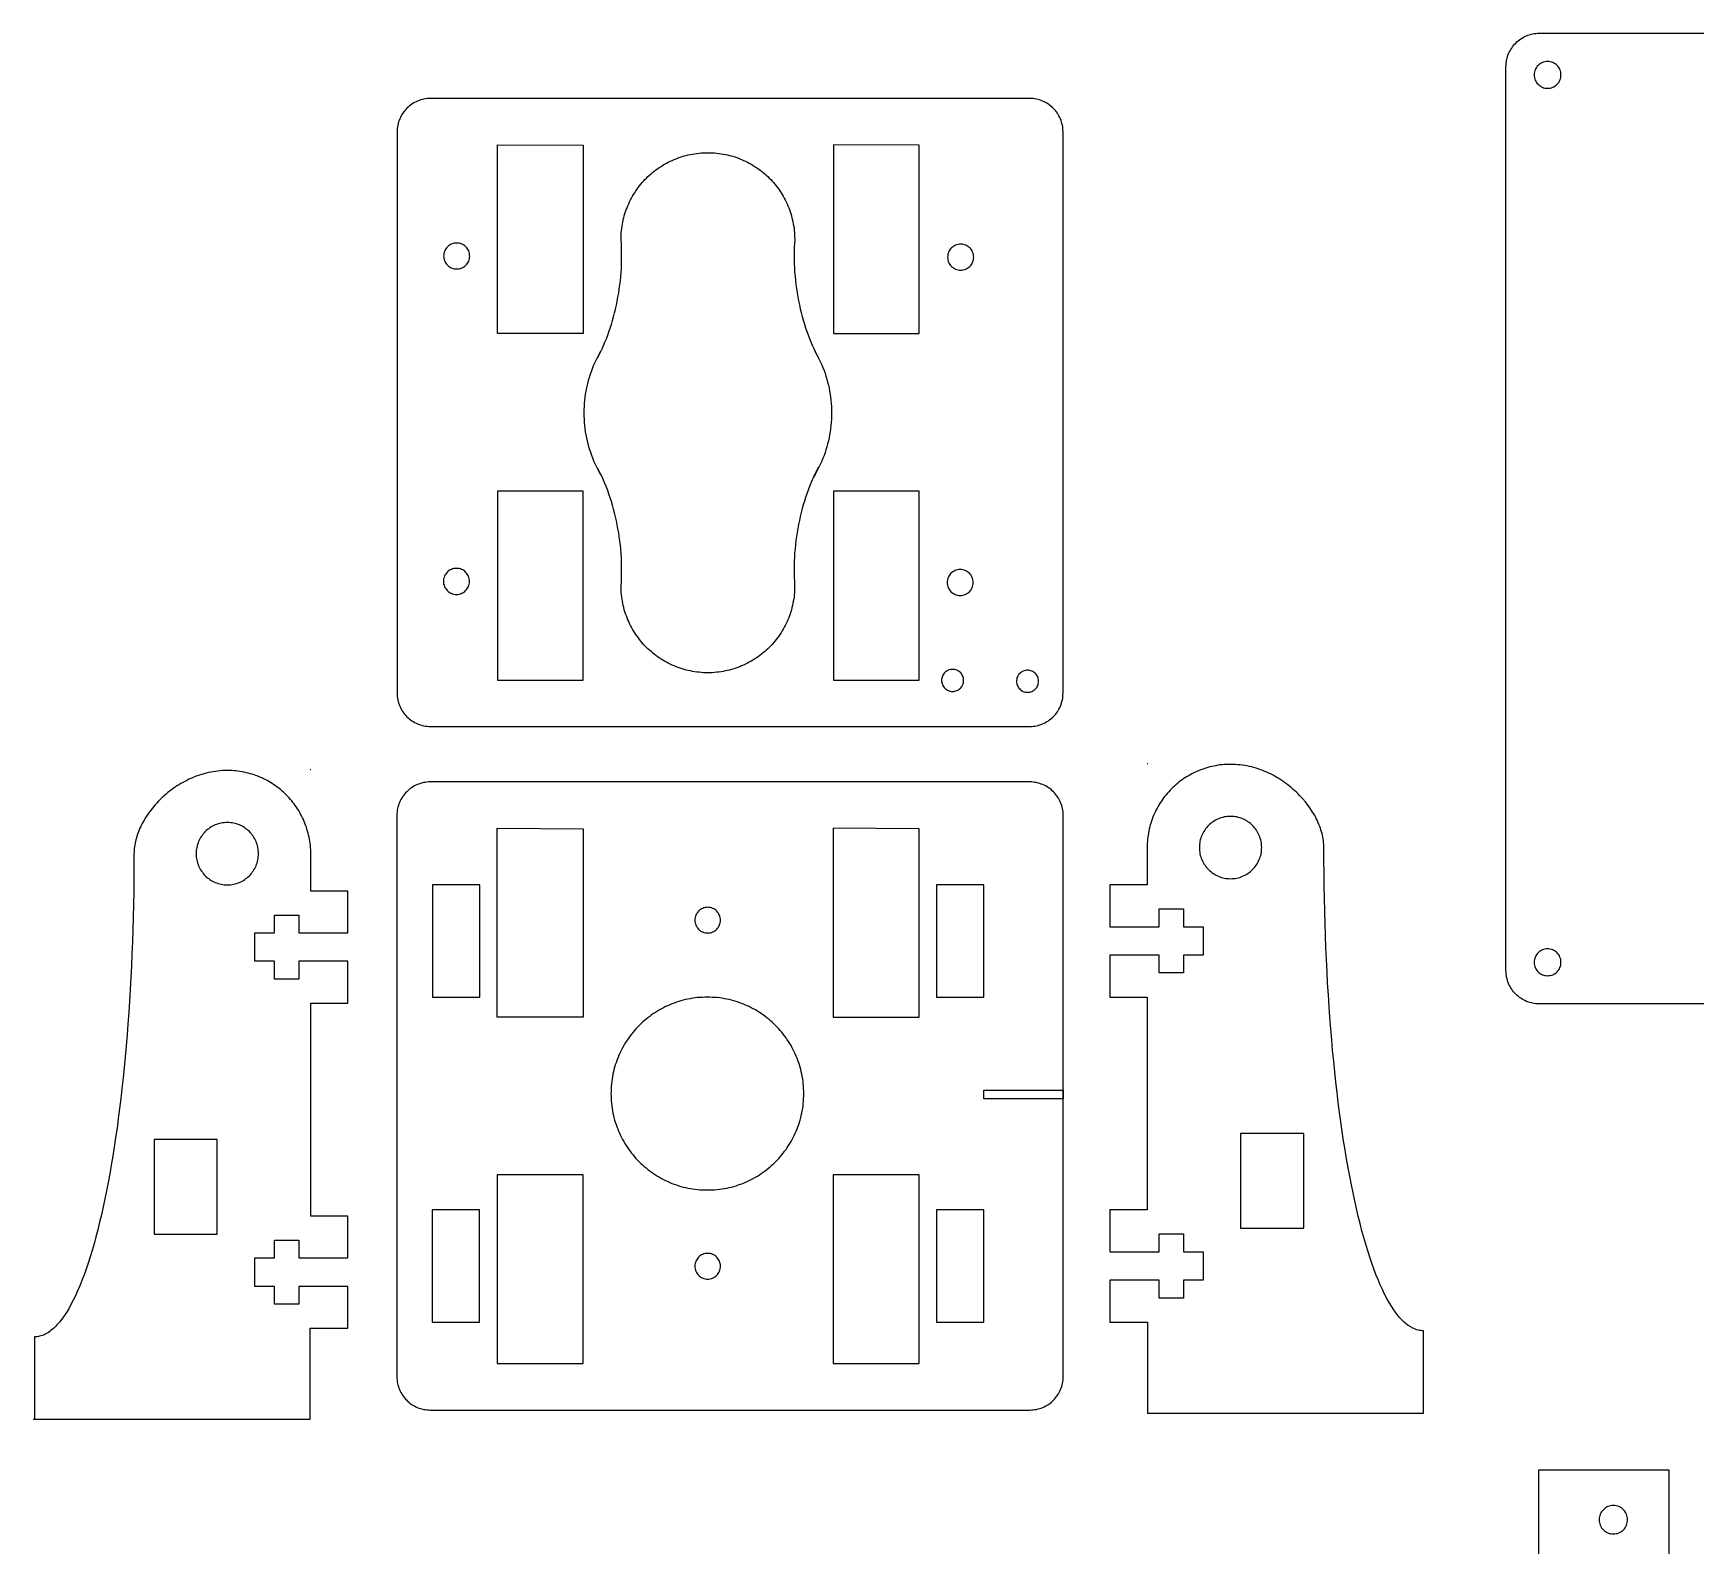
# Model space of a CAD drawing. Extents: x 83 to 577, y 5 to 678.
# Drawn here: x 88.2 to 300.6, y 356.8 to 550 of the extents above; entities that cross this region are included whole.
import ezdxf

# ---------------------------------------------------------------- set-up
doc = ezdxf.new("R2010")
doc.units = 0
doc.layers.add('LAYER_1', color=18, linetype='CONTINUOUS')

msp = doc.modelspace()

# ---------------------------------------------------------------- linework, layer by layer
at = {"layer": 'LAYER_1'}
for points in [[(435.58, 426.03), (280.64, 426.03), (280.42, 426.03), (280.2, 426.05), (279.99, 426.08), (279.78, 426.11), (279.57, 426.16), (279.37, 426.22), (279.17, 426.29), (278.98, 426.36), (278.79, 426.45), (278.61, 426.54), (278.43, 426.64), (278.25, 426.76), (278.09, 426.87), (277.93, 427), (277.77, 427.14), (277.62, 427.28), (277.48, 427.43), (277.35, 427.58), (277.22, 427.74), (277.1, 427.91), (276.99, 428.08), (276.89, 428.26), (276.79, 428.44), (276.71, 428.63), (276.63, 428.83), (276.56, 429.03), (276.51, 429.23), (276.46, 429.43), (276.42, 429.64), (276.39, 429.86), (276.38, 430.08), (276.37, 430.3), (276.37, 545.76), (276.38, 545.98), (276.39, 546.19), (276.42, 546.41), (276.46, 546.62), (276.51, 546.82), (276.56, 547.03), (276.63, 547.22), (276.71, 547.42), (276.79, 547.61), (276.89, 547.79), (276.99, 547.97), (277.1, 548.14), (277.22, 548.31), (277.35, 548.47), (277.48, 548.63), (277.62, 548.77), (277.77, 548.92), (277.93, 549.05), (278.09, 549.18), (278.25, 549.3), (278.43, 549.41), (278.61, 549.51), (278.79, 549.6), (278.98, 549.69), (279.17, 549.77), (279.37, 549.83), (279.57, 549.89), (279.78, 549.94), (279.99, 549.98), (280.2, 550), (280.42, 550.02), (280.64, 550.02), (435.58, 550.02)], [(230.6, 456.72), (230.53, 456.72)], [(123.68, 455.93), (123.61, 455.93)], [(88.23, 372.98), (123.45, 372.98)]]:
    msp.add_lwpolyline(points, dxfattribs=at)
for points in [[(283.4, 544.71), (283.39, 544.88), (283.37, 545.05), (283.32, 545.22), (283.27, 545.38), (283.19, 545.53), (283.11, 545.67), (283.01, 545.8), (282.9, 545.92), (282.78, 546.03), (282.65, 546.13), (282.5, 546.22), (282.36, 546.29), (282.2, 546.35), (282.03, 546.39), (281.86, 546.41), (281.69, 546.42), (281.51, 546.41), (281.34, 546.39), (281.18, 546.35), (281.02, 546.29), (280.87, 546.22), (280.73, 546.13), (280.6, 546.03), (280.48, 545.92), (280.37, 545.8), (280.27, 545.67), (280.18, 545.53), (280.11, 545.38), (280.05, 545.22), (280.01, 545.05), (279.98, 544.88), (279.97, 544.71), (279.98, 544.53), (280.01, 544.36), (280.05, 544.2), (280.11, 544.04), (280.18, 543.89), (280.27, 543.75), (280.37, 543.62), (280.48, 543.5), (280.6, 543.39), (280.73, 543.29), (280.87, 543.2), (281.02, 543.13), (281.18, 543.07), (281.34, 543.03), (281.51, 543), (281.69, 542.99), (281.86, 543), (282.03, 543.03), (282.2, 543.07), (282.36, 543.13), (282.5, 543.2), (282.65, 543.29), (282.78, 543.39), (282.9, 543.5), (283.01, 543.62), (283.11, 543.75), (283.19, 543.89), (283.27, 544.04), (283.32, 544.2), (283.37, 544.36), (283.39, 544.53)], [(134.71, 465.74), (134.71, 465.52), (134.73, 465.3), (134.76, 465.09), (134.8, 464.88), (134.84, 464.67), (134.9, 464.47), (134.97, 464.27), (135.04, 464.07), (135.13, 463.88), (135.22, 463.7), (135.33, 463.52), (135.44, 463.35), (135.56, 463.18), (135.68, 463.02), (135.82, 462.87), (135.96, 462.72), (136.11, 462.58), (136.26, 462.44), (136.42, 462.32), (136.59, 462.2), (136.76, 462.09), (136.94, 461.98), (137.13, 461.89), (137.32, 461.8), (137.51, 461.73), (137.71, 461.66), (137.91, 461.6), (138.12, 461.55), (138.33, 461.52), (138.54, 461.49), (138.76, 461.47), (138.98, 461.47), (215.52, 461.47), (215.74, 461.47), (215.96, 461.49), (216.17, 461.52), (216.38, 461.55), (216.59, 461.6), (216.79, 461.66), (216.99, 461.73), (217.18, 461.8), (217.37, 461.89), (217.55, 461.98), (217.73, 462.09), (217.91, 462.2), (218.07, 462.32), (218.23, 462.44), (218.39, 462.58), (218.54, 462.72), (218.68, 462.87), (218.81, 463.02), (218.94, 463.18), (219.06, 463.35), (219.17, 463.52), (219.27, 463.7), (219.37, 463.88), (219.45, 464.07), (219.53, 464.27), (219.6, 464.47), (219.65, 464.67), (219.7, 464.88), (219.74, 465.09), (219.77, 465.3), (219.78, 465.52), (219.79, 465.74), (219.79, 537.43), (219.78, 537.65), (219.77, 537.86), (219.74, 538.08), (219.7, 538.29), (219.65, 538.49), (219.6, 538.7), (219.53, 538.89), (219.45, 539.09), (219.37, 539.28), (219.27, 539.46), (219.17, 539.64), (219.06, 539.81), (218.94, 539.98), (218.81, 540.14), (218.68, 540.3), (218.54, 540.44), (218.39, 540.59), (218.23, 540.72), (218.07, 540.85), (217.91, 540.97), (217.73, 541.08), (217.55, 541.18), (217.37, 541.27), (217.18, 541.36), (216.99, 541.44), (216.79, 541.5), (216.59, 541.56), (216.38, 541.61), (216.17, 541.65), (215.96, 541.67), (215.74, 541.69), (215.52, 541.69), (138.98, 541.69), (138.76, 541.69), (138.54, 541.67), (138.33, 541.65), (138.12, 541.61), (137.91, 541.56), (137.71, 541.5), (137.51, 541.44), (137.32, 541.36), (137.13, 541.27), (136.94, 541.18), (136.76, 541.08), (136.59, 540.97), (136.42, 540.85), (136.26, 540.72), (136.11, 540.59), (135.96, 540.44), (135.82, 540.3), (135.68, 540.14), (135.56, 539.98), (135.44, 539.81), (135.33, 539.64), (135.22, 539.46), (135.13, 539.28), (135.04, 539.09), (134.97, 538.89), (134.9, 538.7), (134.84, 538.49), (134.8, 538.29), (134.76, 538.08), (134.73, 537.86), (134.71, 537.65), (134.71, 537.43)], [(158.5, 535.71), (158.5, 511.65), (147.55, 511.65), (147.55, 535.77)], [(201.42, 535.71), (190.46, 535.77), (190.46, 511.65), (201.42, 511.65)], [(160.48, 494.13), (160.71, 493.66), (160.52, 493.99), (160.34, 494.33), (160.17, 494.67), (160.01, 495.02), (159.86, 495.37), (159.71, 495.73), (159.58, 496.09), (159.45, 496.46), (159.33, 496.83), (159.22, 497.2), (159.11, 497.58), (159.02, 497.96), (158.94, 498.34), (158.86, 498.73), (158.8, 499.12), (158.74, 499.51), (158.7, 499.91), (158.66, 500.31), (158.64, 500.71), (158.62, 501.12), (158.62, 501.52), (158.62, 501.93), (158.64, 502.34), (158.66, 502.74), (158.7, 503.14), (158.74, 503.53), (158.8, 503.93), (158.86, 504.32), (158.94, 504.71), (159.02, 505.09), (159.11, 505.47), (159.22, 505.85), (159.33, 506.22), (159.45, 506.59), (159.58, 506.95), (159.71, 507.32), (159.86, 507.67), (160.01, 508.02), (160.17, 508.37), (160.34, 508.71), (160.52, 509.05), (160.71, 509.39), (160.47, 508.91), (160.29, 508.53), (160.5, 508.91), (160.7, 509.3), (160.9, 509.71), (161.09, 510.13), (161.27, 510.55), (161.45, 510.99), (161.62, 511.44), (161.78, 511.9), (161.94, 512.36), (162.09, 512.83), (162.23, 513.31), (162.37, 513.8), (162.5, 514.29), (162.62, 514.79), (162.73, 515.3), (162.83, 515.81), (162.93, 516.32), (163.02, 516.84), (163.09, 517.36), (163.17, 517.88), (163.23, 518.4), (163.28, 518.93), (163.32, 519.45), (163.36, 519.98), (163.38, 520.51), (163.4, 521.03), (163.4, 521.56), (163.4, 522.08), (163.38, 522.6), (163.36, 523.12), (163.32, 523.65), (163.32, 523.96), (163.34, 524.25), (163.35, 524.53), (163.38, 524.81), (163.41, 525.09), (163.45, 525.37), (163.49, 525.64), (163.55, 525.91), (163.61, 526.18), (163.67, 526.45), (163.74, 526.71), (163.82, 526.98), (163.9, 527.23), (163.99, 527.49), (164.09, 527.74), (164.19, 527.99), (164.3, 528.24), (164.42, 528.49), (164.53, 528.73), (164.66, 528.96), (164.79, 529.2), (164.93, 529.43), (165.07, 529.66), (165.22, 529.88), (165.37, 530.1), (165.52, 530.31), (165.69, 530.52), (165.85, 530.73), (166.03, 530.94), (166.2, 531.13), (166.38, 531.33), (166.57, 531.52), (166.76, 531.71), (166.96, 531.89), (167.15, 532.06), (167.36, 532.24), (167.57, 532.4), (167.78, 532.57), (167.99, 532.72), (168.21, 532.87), (168.43, 533.02), (168.66, 533.16), (168.89, 533.3), (169.13, 533.43), (169.36, 533.56), (169.6, 533.67), (169.85, 533.79), (170.1, 533.9), (170.35, 534), (170.6, 534.1), (170.86, 534.19), (171.11, 534.27), (171.38, 534.35), (171.64, 534.42), (171.91, 534.48), (172.18, 534.54), (172.45, 534.6), (172.72, 534.64), (173, 534.68), (173.28, 534.71), (173.56, 534.74), (173.84, 534.75), (174.13, 534.76), (174.41, 534.77), (174.7, 534.76), (174.98, 534.75), (175.27, 534.74), (175.55, 534.71), (175.83, 534.68), (176.1, 534.64), (176.38, 534.6), (176.65, 534.54), (176.92, 534.48), (177.18, 534.42), (177.45, 534.35), (177.71, 534.27), (177.97, 534.19), (178.23, 534.1), (178.48, 534), (178.73, 533.9), (178.98, 533.79), (179.22, 533.67), (179.46, 533.56), (179.7, 533.43), (179.93, 533.3), (180.16, 533.16), (180.39, 533.02), (180.61, 532.87), (180.83, 532.72), (181.05, 532.57), (181.26, 532.4), (181.47, 532.24), (181.67, 532.06), (181.87, 531.89), (182.07, 531.71), (182.26, 531.52), (182.44, 531.33), (182.62, 531.13), (182.8, 530.94), (182.97, 530.73), (183.14, 530.52), (183.3, 530.31), (183.46, 530.1), (183.61, 529.88), (183.76, 529.66), (183.9, 529.43), (184.04, 529.2), (184.17, 528.96), (184.29, 528.73), (184.41, 528.49), (184.53, 528.24), (184.63, 527.99), (184.74, 527.74), (184.83, 527.49), (184.92, 527.23), (185.01, 526.98), (185.08, 526.71), (185.16, 526.45), (185.22, 526.18), (185.28, 525.91), (185.33, 525.64), (185.38, 525.37), (185.42, 525.09), (185.45, 524.81), (185.47, 524.53), (185.49, 524.25), (185.5, 523.96), (185.51, 523.68), (185.47, 523.16), (185.44, 522.65), (185.43, 522.13), (185.43, 521.61), (185.43, 521.08), (185.45, 520.56), (185.47, 520.03), (185.5, 519.5), (185.55, 518.98), (185.6, 518.45), (185.66, 517.93), (185.73, 517.4), (185.81, 516.88), (185.9, 516.37), (185.99, 515.85), (186.1, 515.35), (186.21, 514.84), (186.33, 514.34), (186.46, 513.85), (186.59, 513.36), (186.74, 512.88), (186.89, 512.41), (187.04, 511.94), (187.21, 511.49), (187.38, 511.04), (187.56, 510.6), (187.74, 510.17), (187.93, 509.75), (188.13, 509.35), (188.33, 508.95), (188.54, 508.57), (188.42, 508.83), (188.12, 509.39), (188.3, 509.05), (188.48, 508.71), (188.65, 508.37), (188.81, 508.02), (188.97, 507.67), (189.11, 507.32), (189.25, 506.95), (189.38, 506.59), (189.5, 506.22), (189.61, 505.85), (189.71, 505.47), (189.81, 505.09), (189.89, 504.71), (189.96, 504.32), (190.03, 503.93), (190.08, 503.53), (190.13, 503.14), (190.16, 502.74), (190.19, 502.34), (190.2, 501.93), (190.21, 501.52), (190.2, 501.12), (190.19, 500.71), (190.16, 500.31), (190.13, 499.91), (190.08, 499.51), (190.03, 499.12), (189.96, 498.73), (189.89, 498.34), (189.81, 497.96), (189.71, 497.58), (189.61, 497.2), (189.5, 496.83), (189.38, 496.46), (189.25, 496.09), (189.11, 495.73), (188.97, 495.37), (188.81, 495.02), (188.65, 494.67), (188.48, 494.33), (188.3, 493.99), (188.12, 493.66), (187.92, 493.33), (188.3, 494.08), (188.54, 494.58), (188.33, 494.19), (188.13, 493.8), (187.93, 493.39), (187.74, 492.98), (187.56, 492.55), (187.38, 492.11), (187.21, 491.66), (187.04, 491.2), (186.89, 490.74), (186.74, 490.27), (186.59, 489.79), (186.46, 489.3), (186.33, 488.81), (186.21, 488.31), (186.1, 487.8), (185.99, 487.29), (185.9, 486.78), (185.81, 486.26), (185.73, 485.74), (185.66, 485.22), (185.6, 484.7), (185.55, 484.17), (185.5, 483.64), (185.47, 483.12), (185.45, 482.59), (185.43, 482.07), (185.43, 481.54), (185.43, 481.02), (185.44, 480.5), (185.47, 479.98), (185.5, 479.45), (185.5, 479.14), (185.49, 478.85), (185.47, 478.57), (185.45, 478.29), (185.42, 478.01), (185.38, 477.73), (185.33, 477.46), (185.28, 477.19), (185.22, 476.92), (185.16, 476.65), (185.08, 476.39), (185.01, 476.12), (184.92, 475.87), (184.83, 475.61), (184.74, 475.36), (184.63, 475.11), (184.53, 474.86), (184.41, 474.61), (184.29, 474.37), (184.17, 474.14), (184.04, 473.9), (183.9, 473.67), (183.76, 473.44), (183.61, 473.22), (183.46, 473), (183.3, 472.79), (183.14, 472.57), (182.97, 472.37), (182.8, 472.16), (182.62, 471.96), (182.44, 471.77), (182.26, 471.58), (182.07, 471.39), (181.87, 471.21), (181.67, 471.04), (181.47, 470.86), (181.26, 470.7), (181.05, 470.53), (180.83, 470.38), (180.61, 470.22), (180.39, 470.08), (180.16, 469.94), (179.93, 469.8), (179.7, 469.67), (179.46, 469.54), (179.22, 469.42), (178.98, 469.31), (178.73, 469.2), (178.48, 469.1), (178.23, 469), (177.97, 468.91), (177.71, 468.83), (177.45, 468.75), (177.19, 468.68), (176.92, 468.61), (176.65, 468.56), (176.38, 468.5), (176.1, 468.46), (175.83, 468.42), (175.55, 468.39), (175.27, 468.36), (174.98, 468.34), (174.7, 468.33), (174.41, 468.33), (174.13, 468.33), (173.84, 468.34), (173.56, 468.36), (173.28, 468.39), (173, 468.42), (172.72, 468.46), (172.45, 468.5), (172.18, 468.56), (171.91, 468.61), (171.64, 468.68), (171.38, 468.75), (171.12, 468.83), (170.86, 468.91), (170.6, 469), (170.35, 469.1), (170.1, 469.2), (169.85, 469.31), (169.61, 469.42), (169.36, 469.54), (169.13, 469.67), (168.89, 469.8), (168.66, 469.94), (168.44, 470.08), (168.21, 470.22), (167.99, 470.38), (167.78, 470.53), (167.57, 470.7), (167.36, 470.86), (167.16, 471.04), (166.96, 471.21), (166.76, 471.39), (166.57, 471.58), (166.38, 471.77), (166.2, 471.96), (166.03, 472.16), (165.86, 472.37), (165.69, 472.57), (165.53, 472.79), (165.37, 473), (165.22, 473.22), (165.07, 473.44), (164.93, 473.67), (164.79, 473.9), (164.66, 474.14), (164.54, 474.37), (164.42, 474.61), (164.3, 474.86), (164.19, 475.11), (164.09, 475.36), (164, 475.61), (163.91, 475.87), (163.82, 476.12), (163.74, 476.39), (163.67, 476.65), (163.61, 476.92), (163.55, 477.19), (163.5, 477.46), (163.45, 477.73), (163.41, 478.01), (163.38, 478.29), (163.35, 478.57), (163.34, 478.85), (163.33, 479.14), (163.32, 479.42), (163.36, 479.94), (163.38, 480.45), (163.4, 480.97), (163.4, 481.49), (163.4, 482.02), (163.38, 482.54), (163.36, 483.07), (163.32, 483.6), (163.28, 484.12), (163.23, 484.65), (163.17, 485.17), (163.09, 485.7), (163.02, 486.21), (162.93, 486.73), (162.83, 487.24), (162.73, 487.75), (162.62, 488.26), (162.5, 488.76), (162.37, 489.25), (162.23, 489.74), (162.09, 490.22), (161.94, 490.69), (161.78, 491.16), (161.62, 491.61), (161.45, 492.06), (161.27, 492.5), (161.09, 492.93), (160.9, 493.34), (160.7, 493.75), (160.5, 494.14), (160.29, 494.53)], [(143.99, 521.57), (143.98, 521.74), (143.95, 521.9), (143.91, 522.06), (143.86, 522.22), (143.79, 522.36), (143.7, 522.5), (143.61, 522.63), (143.5, 522.75), (143.38, 522.85), (143.25, 522.95), (143.12, 523.03), (142.97, 523.1), (142.82, 523.16), (142.66, 523.2), (142.49, 523.22), (142.32, 523.23), (142.15, 523.22), (141.99, 523.2), (141.83, 523.16), (141.68, 523.1), (141.53, 523.03), (141.39, 522.95), (141.27, 522.85), (141.15, 522.75), (141.04, 522.63), (140.94, 522.5), (140.86, 522.36), (140.79, 522.22), (140.74, 522.06), (140.69, 521.9), (140.67, 521.74), (140.66, 521.57), (140.67, 521.4), (140.69, 521.23), (140.74, 521.07), (140.79, 520.92), (140.86, 520.78), (140.94, 520.64), (141.04, 520.51), (141.15, 520.39), (141.27, 520.28), (141.39, 520.19), (141.53, 520.11), (141.68, 520.04), (141.83, 519.98), (141.99, 519.94), (142.15, 519.91), (142.32, 519.91), (142.49, 519.91), (142.66, 519.94), (142.82, 519.98), (142.97, 520.04), (143.12, 520.11), (143.25, 520.19), (143.38, 520.28), (143.5, 520.39), (143.61, 520.51), (143.7, 520.64), (143.79, 520.78), (143.86, 520.92), (143.91, 521.07), (143.95, 521.23), (143.98, 521.4)], [(208.37, 521.42), (208.36, 521.59), (208.34, 521.76), (208.3, 521.91), (208.24, 522.07), (208.17, 522.21), (208.09, 522.35), (207.99, 522.48), (207.88, 522.6), (207.77, 522.7), (207.64, 522.8), (207.5, 522.88), (207.36, 522.95), (207.2, 523.01), (207.04, 523.05), (206.88, 523.07), (206.71, 523.08), (206.54, 523.07), (206.37, 523.05), (206.21, 523.01), (206.06, 522.95), (205.91, 522.88), (205.78, 522.8), (205.65, 522.7), (205.53, 522.6), (205.42, 522.48), (205.33, 522.35), (205.24, 522.21), (205.17, 522.07), (205.12, 521.91), (205.08, 521.76), (205.05, 521.59), (205.04, 521.42), (205.05, 521.25), (205.08, 521.09), (205.12, 520.93), (205.17, 520.77), (205.24, 520.63), (205.33, 520.49), (205.42, 520.36), (205.53, 520.24), (205.65, 520.14), (205.78, 520.04), (205.91, 519.96), (206.06, 519.89), (206.21, 519.83), (206.37, 519.79), (206.54, 519.77), (206.71, 519.76), (206.88, 519.77), (207.04, 519.79), (207.2, 519.83), (207.36, 519.89), (207.5, 519.96), (207.64, 520.04), (207.77, 520.14), (207.88, 520.24), (207.99, 520.36), (208.09, 520.49), (208.17, 520.63), (208.24, 520.77), (208.3, 520.93), (208.34, 521.09), (208.36, 521.25)], [(158.5, 491.52), (147.55, 491.52), (147.55, 467.39), (158.5, 467.39)], [(201.42, 491.52), (190.46, 491.52), (190.46, 467.39), (201.42, 467.39)], [(143.96, 480.01), (143.95, 480.18), (143.92, 480.35), (143.88, 480.5), (143.83, 480.66), (143.76, 480.8), (143.67, 480.94), (143.58, 481.07), (143.47, 481.19), (143.35, 481.29), (143.23, 481.39), (143.09, 481.47), (142.94, 481.54), (142.79, 481.6), (142.63, 481.64), (142.47, 481.66), (142.29, 481.67), (142.12, 481.66), (141.96, 481.64), (141.8, 481.6), (141.65, 481.54), (141.5, 481.47), (141.36, 481.39), (141.24, 481.29), (141.12, 481.19), (141.01, 481.07), (140.92, 480.94), (140.83, 480.8), (140.76, 480.66), (140.71, 480.5), (140.66, 480.35), (140.64, 480.18), (140.63, 480.01), (140.64, 479.84), (140.66, 479.67), (140.71, 479.52), (140.76, 479.36), (140.83, 479.22), (140.92, 479.08), (141.01, 478.95), (141.12, 478.83), (141.24, 478.73), (141.36, 478.63), (141.5, 478.55), (141.65, 478.48), (141.8, 478.42), (141.96, 478.38), (142.12, 478.35), (142.29, 478.35), (142.47, 478.35), (142.63, 478.38), (142.79, 478.42), (142.94, 478.48), (143.09, 478.55), (143.23, 478.63), (143.35, 478.73), (143.47, 478.83), (143.58, 478.95), (143.67, 479.08), (143.76, 479.22), (143.83, 479.36), (143.88, 479.52), (143.92, 479.67), (143.95, 479.84)], [(208.31, 479.86), (208.3, 480.03), (208.28, 480.2), (208.24, 480.36), (208.18, 480.51), (208.11, 480.66), (208.03, 480.79), (207.93, 480.92), (207.83, 481.04), (207.71, 481.15), (207.58, 481.24), (207.44, 481.33), (207.3, 481.4), (207.14, 481.45), (206.98, 481.49), (206.82, 481.52), (206.65, 481.53), (206.48, 481.52), (206.31, 481.49), (206.15, 481.45), (206, 481.4), (205.86, 481.33), (205.72, 481.24), (205.59, 481.15), (205.47, 481.04), (205.36, 480.92), (205.27, 480.79), (205.19, 480.66), (205.12, 480.51), (205.06, 480.36), (205.02, 480.2), (204.99, 480.03), (204.98, 479.86), (204.99, 479.69), (205.02, 479.53), (205.06, 479.37), (205.12, 479.22), (205.19, 479.07), (205.27, 478.93), (205.36, 478.81), (205.47, 478.69), (205.59, 478.58), (205.72, 478.48), (205.86, 478.4), (206, 478.33), (206.15, 478.28), (206.31, 478.23), (206.48, 478.21), (206.65, 478.2), (206.82, 478.21), (206.98, 478.23), (207.14, 478.28), (207.3, 478.33), (207.44, 478.4), (207.58, 478.48), (207.71, 478.58), (207.83, 478.69), (207.93, 478.81), (208.03, 478.93), (208.11, 479.07), (208.18, 479.22), (208.24, 479.37), (208.28, 479.53), (208.3, 479.69)], [(207.09, 467.36), (207.09, 467.5), (207.06, 467.64), (207.03, 467.78), (206.98, 467.91), (206.92, 468.03), (206.85, 468.15), (206.77, 468.26), (206.68, 468.36), (206.58, 468.45), (206.47, 468.53), (206.35, 468.6), (206.23, 468.66), (206.1, 468.71), (205.97, 468.74), (205.83, 468.76), (205.68, 468.77), (205.54, 468.76), (205.4, 468.74), (205.26, 468.71), (205.13, 468.66), (205.01, 468.6), (204.89, 468.53), (204.78, 468.45), (204.68, 468.36), (204.59, 468.26), (204.51, 468.15), (204.44, 468.03), (204.38, 467.91), (204.33, 467.78), (204.3, 467.64), (204.28, 467.5), (204.27, 467.36), (204.28, 467.21), (204.3, 467.07), (204.33, 466.94), (204.38, 466.81), (204.44, 466.69), (204.51, 466.57), (204.59, 466.46), (204.68, 466.36), (204.78, 466.27), (204.89, 466.19), (205.01, 466.12), (205.13, 466.06), (205.26, 466.01), (205.4, 465.98), (205.54, 465.95), (205.68, 465.95), (205.83, 465.95), (205.97, 465.98), (206.1, 466.01), (206.23, 466.06), (206.35, 466.12), (206.47, 466.19), (206.58, 466.27), (206.68, 466.36), (206.77, 466.46), (206.85, 466.57), (206.92, 466.69), (206.98, 466.81), (207.03, 466.94), (207.06, 467.07), (207.09, 467.21)], [(216.66, 467.25), (216.65, 467.4), (216.63, 467.54), (216.6, 467.67), (216.55, 467.8), (216.49, 467.93), (216.42, 468.04), (216.34, 468.15), (216.25, 468.25), (216.15, 468.34), (216.04, 468.42), (215.92, 468.49), (215.8, 468.55), (215.67, 468.6), (215.54, 468.64), (215.4, 468.66), (215.25, 468.66), (215.11, 468.66), (214.97, 468.64), (214.83, 468.6), (214.7, 468.55), (214.58, 468.49), (214.46, 468.42), (214.35, 468.34), (214.25, 468.25), (214.16, 468.15), (214.08, 468.04), (214.01, 467.93), (213.95, 467.8), (213.9, 467.67), (213.87, 467.54), (213.85, 467.4), (213.84, 467.25), (213.85, 467.11), (213.87, 466.97), (213.9, 466.83), (213.95, 466.7), (214.01, 466.58), (214.08, 466.46), (214.16, 466.36), (214.25, 466.26), (214.35, 466.16), (214.46, 466.08), (214.58, 466.01), (214.7, 465.95), (214.83, 465.91), (214.97, 465.87), (215.11, 465.85), (215.25, 465.84), (215.4, 465.85), (215.54, 465.87), (215.67, 465.91), (215.8, 465.95), (215.92, 466.01), (216.04, 466.08), (216.15, 466.16), (216.25, 466.26), (216.34, 466.36), (216.42, 466.46), (216.49, 466.58), (216.55, 466.7), (216.6, 466.83), (216.63, 466.97), (216.65, 467.11)], [(88.39, 372.98), (123.61, 372.98), (123.61, 384.6), (128.43, 384.6), (128.43, 389.94), (122.15, 389.94), (122.15, 387.67), (119.04, 387.67), (119.04, 389.94), (116.54, 389.94), (116.54, 393.58), (119.04, 393.58), (119.04, 395.86), (122.15, 395.86), (122.15, 393.58), (128.43, 393.58), (128.43, 398.92), (123.68, 398.92), (123.68, 426.12), (128.43, 426.12), (128.43, 431.47), (122.15, 431.47), (122.15, 429.19), (119.04, 429.19), (119.04, 431.47), (116.54, 431.47), (116.54, 435.1), (119.04, 435.1), (119.04, 437.38), (122.15, 437.38), (122.15, 435.1), (128.43, 435.1), (128.43, 440.45), (123.68, 440.45), (123.68, 445.19), (123.68, 445.46), (123.67, 445.74), (123.65, 446.01), (123.63, 446.28), (123.59, 446.55), (123.56, 446.81), (123.51, 447.08), (123.46, 447.34), (123.41, 447.6), (123.34, 447.85), (123.28, 448.11), (123.2, 448.36), (123.12, 448.61), (123.03, 448.85), (122.94, 449.1), (122.84, 449.34), (122.74, 449.58), (122.63, 449.81), (122.51, 450.04), (122.39, 450.27), (122.27, 450.49), (122.14, 450.72), (122, 450.93), (121.86, 451.15), (121.71, 451.36), (121.56, 451.57), (121.41, 451.77), (121.25, 451.97), (121.08, 452.16), (120.91, 452.35), (120.74, 452.54), (120.56, 452.72), (120.37, 452.9), (120.19, 453.08), (120, 453.25), (119.8, 453.41), (119.6, 453.57), (119.4, 453.73), (119.19, 453.88), (118.98, 454.03), (118.76, 454.17), (118.55, 454.3), (118.32, 454.43), (118.1, 454.56), (117.87, 454.68), (117.64, 454.79), (117.41, 454.9), (117.17, 455.01), (116.93, 455.11), (116.68, 455.2), (116.44, 455.29), (116.19, 455.37), (115.94, 455.44), (115.68, 455.51), (115.43, 455.57), (115.17, 455.63), (114.91, 455.68), (114.64, 455.72), (114.38, 455.76), (114.11, 455.79), (113.84, 455.81), (113.57, 455.83), (113.29, 455.84), (113.02, 455.85), (112.71, 455.84), (112.4, 455.83), (112.1, 455.81), (111.8, 455.78), (111.5, 455.74), (111.2, 455.69), (110.91, 455.64), (110.61, 455.58), (110.32, 455.51), (110.04, 455.44), (109.75, 455.35), (109.47, 455.26), (109.19, 455.17), (108.92, 455.06), (108.64, 454.95), (108.38, 454.84), (108.11, 454.72), (107.85, 454.59), (107.59, 454.46), (107.33, 454.32), (107.08, 454.17), (106.83, 454.02), (106.59, 453.87), (106.35, 453.71), (106.11, 453.55), (105.88, 453.38), (105.65, 453.2), (105.43, 453.03), (105.21, 452.84), (105, 452.66), (104.79, 452.47), (104.58, 452.28), (104.38, 452.08), (104.19, 451.88), (104, 451.68), (103.82, 451.47), (103.46, 451.05), (103.13, 450.62), (102.97, 450.41), (102.82, 450.19), (102.67, 449.97), (102.53, 449.74), (102.4, 449.52), (102.27, 449.29), (102.15, 449.07), (102.03, 448.84), (101.92, 448.61), (101.82, 448.38), (101.72, 448.15), (101.63, 447.92), (101.54, 447.7), (101.47, 447.47), (101.4, 447.24), (101.33, 447.01), (101.28, 446.78), (101.23, 446.55), (101.19, 446.33), (101.15, 446.1), (101.13, 445.88), (101.11, 445.66), (101.1, 445.43), (101.09, 445.21), (101.09, 443.57), (101.08, 441.93), (101.06, 440.31), (101.03, 438.7), (100.99, 437.11), (100.95, 435.53), (100.89, 433.97), (100.83, 432.42), (100.77, 430.89), (100.69, 429.37), (100.61, 427.88), (100.52, 426.4), (100.43, 424.94), (100.32, 423.5), (100.21, 422.07), (100.1, 420.67), (99.97, 419.28), (99.84, 417.91), (99.7, 416.57), (99.56, 415.24), (99.41, 413.94), (99.26, 412.66), (99.09, 411.4), (98.93, 410.16), (98.75, 408.95), (98.57, 407.75), (98.39, 406.58), (98.19, 405.44), (98, 404.32), (97.8, 403.22), (97.59, 402.15), (97.38, 401.11), (97.16, 400.09), (96.93, 399.1), (96.71, 398.13), (96.47, 397.19), (96.24, 396.28), (95.99, 395.39), (95.75, 394.54), (95.5, 393.71), (95.24, 392.91), (94.98, 392.14), (94.72, 391.41), (94.45, 390.7), (94.18, 390.02), (93.9, 389.37), (93.62, 388.76), (93.34, 388.17), (93.05, 387.62), (92.76, 387.1), (92.47, 386.62), (92.17, 386.17), (91.87, 385.75), (91.72, 385.55), (91.57, 385.37), (91.41, 385.19), (91.26, 385.02), (91.11, 384.85), (90.95, 384.7), (90.8, 384.56), (90.64, 384.42), (90.48, 384.3), (90.33, 384.18), (90.17, 384.07), (90.01, 383.97), (89.85, 383.88), (89.69, 383.8), (89.53, 383.73), (89.37, 383.67), (89.21, 383.62), (89.04, 383.58), (88.88, 383.54), (88.72, 383.52), (88.55, 383.5), (88.39, 383.5)], [(230.59, 373.76), (265.82, 373.76), (265.82, 384.29), (265.65, 384.29), (265.49, 384.31), (265.32, 384.33), (265.16, 384.36), (265, 384.41), (264.84, 384.46), (264.68, 384.52), (264.52, 384.59), (264.36, 384.67), (264.2, 384.76), (264.04, 384.86), (263.88, 384.97), (263.72, 385.08), (263.56, 385.21), (263.41, 385.34), (263.25, 385.49), (263.1, 385.64), (262.94, 385.8), (262.79, 385.97), (262.64, 386.15), (262.49, 386.34), (262.33, 386.54), (262.03, 386.95), (261.74, 387.41), (261.44, 387.89), (261.15, 388.41), (260.87, 388.96), (260.58, 389.54), (260.3, 390.16), (260.03, 390.81), (259.76, 391.48), (259.49, 392.19), (259.22, 392.93), (258.96, 393.7), (258.71, 394.5), (258.46, 395.32), (258.21, 396.18), (257.97, 397.06), (257.73, 397.98), (257.5, 398.91), (257.27, 399.88), (257.05, 400.87), (256.83, 401.89), (256.62, 402.94), (256.41, 404.01), (256.21, 405.11), (256.01, 406.23), (255.82, 407.37), (255.63, 408.54), (255.45, 409.73), (255.28, 410.95), (255.11, 412.18), (254.95, 413.44), (254.79, 414.73), (254.64, 416.03), (254.5, 417.36), (254.36, 418.7), (254.23, 420.07), (254.11, 421.45), (253.99, 422.86), (253.88, 424.28), (253.78, 425.72), (253.68, 427.18), (253.59, 428.66), (253.51, 430.16), (253.44, 431.67), (253.37, 433.2), (253.31, 434.75), (253.26, 436.31), (253.21, 437.89), (253.18, 439.48), (253.15, 441.09), (253.13, 442.71), (253.12, 444.35), (253.11, 446), (253.11, 446.22), (253.1, 446.44), (253.08, 446.66), (253.05, 446.89), (253.02, 447.11), (252.97, 447.34), (252.93, 447.57), (252.87, 447.79), (252.81, 448.02), (252.74, 448.25), (252.66, 448.48), (252.58, 448.71), (252.48, 448.94), (252.39, 449.17), (252.28, 449.4), (252.17, 449.63), (252.06, 449.85), (251.94, 450.08), (251.81, 450.3), (251.67, 450.53), (251.53, 450.75), (251.39, 450.97), (251.23, 451.19), (251.07, 451.41), (250.74, 451.84), (250.39, 452.26), (250.2, 452.46), (250.01, 452.67), (249.82, 452.87), (249.62, 453.06), (249.41, 453.25), (249.2, 453.44), (248.99, 453.63), (248.77, 453.81), (248.55, 453.99), (248.32, 454.16), (248.09, 454.33), (247.85, 454.49), (247.61, 454.65), (247.37, 454.81), (247.12, 454.96), (246.87, 455.1), (246.62, 455.24), (246.36, 455.38), (246.09, 455.5), (245.83, 455.62), (245.56, 455.74), (245.29, 455.85), (245.01, 455.95), (244.73, 456.05), (244.45, 456.14), (244.17, 456.22), (243.88, 456.3), (243.59, 456.37), (243.3, 456.43), (243, 456.48), (242.71, 456.53), (242.41, 456.56), (242.1, 456.59), (241.8, 456.61), (241.49, 456.63), (241.19, 456.63), (240.91, 456.63), (240.64, 456.62), (240.37, 456.6), (240.1, 456.58), (239.83, 456.55), (239.56, 456.51), (239.3, 456.46), (239.04, 456.41), (238.78, 456.36), (238.52, 456.3), (238.27, 456.23), (238.02, 456.15), (237.77, 456.07), (237.52, 455.98), (237.28, 455.89), (237.04, 455.79), (236.8, 455.69), (236.56, 455.58), (236.33, 455.47), (236.1, 455.35), (235.88, 455.22), (235.66, 455.09), (235.44, 454.95), (235.23, 454.81), (235.01, 454.67), (234.81, 454.51), (234.6, 454.36), (234.4, 454.2), (234.21, 454.03), (234.02, 453.86), (233.83, 453.69), (233.65, 453.51), (233.47, 453.33), (233.29, 453.14), (233.12, 452.95), (232.96, 452.75), (232.8, 452.55), (232.64, 452.35), (232.49, 452.14), (232.35, 451.93), (232.2, 451.72), (232.07, 451.5), (231.94, 451.28), (231.81, 451.05), (231.69, 450.83), (231.58, 450.6), (231.47, 450.36), (231.36, 450.12), (231.26, 449.88), (231.17, 449.64), (231.08, 449.39), (231, 449.14), (230.93, 448.89), (230.86, 448.64), (230.8, 448.38), (230.74, 448.12), (230.69, 447.86), (230.65, 447.6), (230.61, 447.33), (230.58, 447.06), (230.56, 446.8), (230.54, 446.52), (230.53, 446.25), (230.53, 445.98), (230.53, 441.23), (225.78, 441.23), (225.78, 435.89), (232.06, 435.89), (232.06, 438.16), (235.17, 438.16), (235.17, 435.89), (237.67, 435.89), (237.67, 432.25), (235.17, 432.25), (235.17, 429.98), (232.06, 429.98), (232.06, 432.25), (225.78, 432.25), (225.78, 426.91), (230.53, 426.91), (230.53, 399.71), (225.78, 399.71), (225.78, 394.37), (232.06, 394.37), (232.06, 396.64), (235.16, 396.64), (235.16, 394.37), (237.67, 394.37), (237.67, 390.73), (235.16, 390.73), (235.16, 388.45), (232.06, 388.45), (232.06, 390.73), (225.78, 390.73), (225.78, 385.39), (230.59, 385.39)], [(134.69, 378.42), (134.69, 378.2), (134.71, 377.99), (134.73, 377.77), (134.77, 377.56), (134.82, 377.36), (134.88, 377.15), (134.94, 376.96), (135.02, 376.76), (135.11, 376.57), (135.2, 376.39), (135.3, 376.21), (135.41, 376.04), (135.53, 375.87), (135.66, 375.71), (135.79, 375.55), (135.94, 375.4), (136.08, 375.26), (136.24, 375.13), (136.4, 375), (136.57, 374.88), (136.74, 374.77), (136.92, 374.67), (137.1, 374.58), (137.29, 374.49), (137.49, 374.41), (137.69, 374.35), (137.89, 374.29), (138.09, 374.24), (138.3, 374.2), (138.52, 374.18), (138.74, 374.16), (138.95, 374.15), (215.54, 374.15), (215.76, 374.16), (215.98, 374.18), (216.19, 374.2), (216.4, 374.24), (216.61, 374.29), (216.81, 374.35), (217.01, 374.41), (217.2, 374.49), (217.39, 374.58), (217.58, 374.67), (217.76, 374.77), (217.93, 374.88), (218.1, 375), (218.26, 375.13), (218.41, 375.26), (218.56, 375.4), (218.7, 375.55), (218.84, 375.71), (218.96, 375.87), (219.08, 376.04), (219.19, 376.21), (219.3, 376.39), (219.39, 376.57), (219.48, 376.76), (219.55, 376.96), (219.62, 377.15), (219.68, 377.36), (219.73, 377.56), (219.76, 377.77), (219.79, 377.99), (219.81, 378.2), (219.81, 378.42), (219.81, 450.12), (219.81, 450.33), (219.79, 450.55), (219.76, 450.77), (219.73, 450.98), (219.68, 451.18), (219.62, 451.38), (219.55, 451.58), (219.48, 451.78), (219.39, 451.97), (219.3, 452.15), (219.19, 452.33), (219.08, 452.5), (218.96, 452.67), (218.84, 452.83), (218.7, 452.98), (218.56, 453.13), (218.41, 453.27), (218.26, 453.41), (218.1, 453.53), (217.93, 453.65), (217.76, 453.76), (217.58, 453.87), (217.39, 453.96), (217.2, 454.05), (217.01, 454.12), (216.81, 454.19), (216.61, 454.25), (216.4, 454.3), (216.19, 454.33), (215.98, 454.36), (215.76, 454.38), (215.54, 454.38), (138.95, 454.38), (138.74, 454.38), (138.52, 454.36), (138.3, 454.33), (138.09, 454.3), (137.89, 454.25), (137.69, 454.19), (137.49, 454.12), (137.29, 454.05), (137.1, 453.96), (136.92, 453.87), (136.74, 453.76), (136.57, 453.65), (136.4, 453.53), (136.24, 453.41), (136.08, 453.27), (135.94, 453.13), (135.79, 452.98), (135.66, 452.83), (135.53, 452.67), (135.41, 452.5), (135.3, 452.33), (135.2, 452.15), (135.11, 451.97), (135.02, 451.78), (134.94, 451.58), (134.88, 451.38), (134.82, 451.18), (134.77, 450.98), (134.73, 450.77), (134.71, 450.55), (134.69, 450.33), (134.69, 450.12)], [(113.02, 441.24), (113.23, 441.24), (113.43, 441.26), (113.63, 441.28), (113.82, 441.32), (114.02, 441.36), (114.21, 441.42), (114.39, 441.48), (114.57, 441.55), (114.75, 441.63), (114.92, 441.72), (115.09, 441.81), (115.25, 441.92), (115.4, 442.03), (115.56, 442.15), (115.7, 442.27), (115.84, 442.4), (115.97, 442.54), (116.09, 442.69), (116.21, 442.84), (116.32, 442.99), (116.43, 443.16), (116.52, 443.32), (116.61, 443.49), (116.69, 443.67), (116.76, 443.85), (116.82, 444.04), (116.88, 444.23), (116.92, 444.42), (116.96, 444.61), (116.98, 444.81), (117, 445.02), (117, 445.22), (117, 445.43), (116.98, 445.63), (116.96, 445.83), (116.92, 446.02), (116.88, 446.22), (116.82, 446.4), (116.76, 446.59), (116.69, 446.77), (116.61, 446.95), (116.52, 447.12), (116.43, 447.29), (116.32, 447.45), (116.21, 447.6), (116.09, 447.75), (115.97, 447.9), (115.84, 448.04), (115.7, 448.17), (115.56, 448.29), (115.4, 448.41), (115.25, 448.52), (115.09, 448.63), (114.92, 448.72), (114.75, 448.81), (114.57, 448.89), (114.39, 448.96), (114.21, 449.02), (114.02, 449.08), (113.82, 449.12), (113.63, 449.16), (113.43, 449.18), (113.23, 449.2), (113.02, 449.2), (112.82, 449.2), (112.61, 449.18), (112.42, 449.16), (112.22, 449.12), (112.03, 449.08), (111.84, 449.02), (111.65, 448.96), (111.47, 448.89), (111.29, 448.81), (111.12, 448.72), (110.96, 448.63), (110.79, 448.52), (110.64, 448.41), (110.49, 448.29), (110.34, 448.17), (110.21, 448.04), (110.07, 447.9), (109.95, 447.75), (109.83, 447.6), (109.72, 447.45), (109.61, 447.29), (109.52, 447.12), (109.43, 446.95), (109.35, 446.77), (109.28, 446.59), (109.22, 446.4), (109.16, 446.22), (109.12, 446.02), (109.08, 445.83), (109.06, 445.63), (109.04, 445.43), (109.04, 445.22), (109.04, 445.02), (109.06, 444.81), (109.08, 444.61), (109.12, 444.42), (109.16, 444.23), (109.22, 444.04), (109.28, 443.85), (109.35, 443.67), (109.43, 443.49), (109.52, 443.32), (109.61, 443.16), (109.72, 442.99), (109.83, 442.84), (109.95, 442.69), (110.07, 442.54), (110.21, 442.4), (110.34, 442.27), (110.49, 442.15), (110.64, 442.03), (110.79, 441.92), (110.96, 441.81), (111.12, 441.72), (111.29, 441.63), (111.47, 441.55), (111.65, 441.48), (111.84, 441.42), (112.03, 441.36), (112.22, 441.32), (112.42, 441.28), (112.61, 441.26), (112.82, 441.24)], [(158.47, 448.4), (158.47, 424.33), (147.48, 424.33), (147.48, 448.46)], [(201.39, 448.4), (190.4, 448.46), (190.4, 424.33), (201.39, 424.33)], [(241.18, 449.99), (240.98, 449.98), (240.77, 449.97), (240.57, 449.94), (240.38, 449.91), (240.19, 449.86), (240, 449.81), (239.81, 449.75), (239.63, 449.67), (239.45, 449.6), (239.28, 449.51), (239.12, 449.41), (238.95, 449.31), (238.8, 449.2), (238.65, 449.08), (238.5, 448.95), (238.37, 448.82), (238.23, 448.68), (238.11, 448.54), (237.99, 448.39), (237.88, 448.23), (237.78, 448.07), (237.68, 447.9), (237.59, 447.73), (237.51, 447.56), (237.44, 447.37), (237.38, 447.19), (237.32, 447), (237.28, 446.81), (237.25, 446.61), (237.22, 446.41), (237.2, 446.21), (237.2, 446.01), (237.2, 445.8), (237.22, 445.6), (237.25, 445.4), (237.28, 445.2), (237.32, 445.01), (237.38, 444.82), (237.44, 444.64), (237.51, 444.46), (237.59, 444.28), (237.68, 444.11), (237.78, 443.94), (237.88, 443.78), (237.99, 443.62), (238.11, 443.47), (238.23, 443.33), (238.37, 443.19), (238.5, 443.06), (238.65, 442.93), (238.8, 442.81), (238.95, 442.7), (239.12, 442.6), (239.28, 442.5), (239.45, 442.42), (239.63, 442.34), (239.81, 442.26), (240, 442.2), (240.19, 442.15), (240.38, 442.1), (240.57, 442.07), (240.77, 442.04), (240.98, 442.03), (241.18, 442.02), (241.39, 442.03), (241.59, 442.04), (241.79, 442.07), (241.98, 442.1), (242.18, 442.15), (242.37, 442.2), (242.55, 442.26), (242.73, 442.34), (242.91, 442.42), (243.08, 442.5), (243.25, 442.6), (243.41, 442.7), (243.57, 442.81), (243.72, 442.93), (243.86, 443.06), (244, 443.19), (244.13, 443.33), (244.26, 443.47), (244.37, 443.62), (244.48, 443.78), (244.59, 443.94), (244.68, 444.11), (244.77, 444.28), (244.85, 444.46), (244.92, 444.64), (244.99, 444.82), (245.04, 445.01), (245.08, 445.2), (245.12, 445.4), (245.14, 445.6), (245.16, 445.8), (245.17, 446.01), (245.16, 446.21), (245.14, 446.41), (245.12, 446.61), (245.08, 446.81), (245.04, 447), (244.99, 447.19), (244.92, 447.37), (244.85, 447.56), (244.77, 447.73), (244.68, 447.9), (244.59, 448.07), (244.48, 448.23), (244.37, 448.39), (244.26, 448.54), (244.13, 448.68), (244, 448.82), (243.86, 448.95), (243.72, 449.08), (243.57, 449.2), (243.41, 449.31), (243.25, 449.41), (243.08, 449.51), (242.91, 449.6), (242.73, 449.67), (242.55, 449.75), (242.37, 449.81), (242.18, 449.86), (241.98, 449.91), (241.79, 449.94), (241.59, 449.97), (241.39, 449.98)], [(139.23, 426.91), (145.28, 426.91), (145.28, 441.23), (139.23, 441.23)], [(209.67, 441.23), (203.62, 441.23), (203.62, 426.91), (209.67, 426.91)], [(176.02, 436.73), (176.02, 436.9), (175.99, 437.06), (175.95, 437.22), (175.9, 437.37), (175.83, 437.51), (175.74, 437.65), (175.65, 437.77), (175.54, 437.89), (175.43, 437.99), (175.3, 438.09), (175.17, 438.17), (175.02, 438.24), (174.87, 438.29), (174.72, 438.33), (174.55, 438.36), (174.39, 438.37), (174.22, 438.36), (174.06, 438.33), (173.9, 438.29), (173.75, 438.24), (173.6, 438.17), (173.47, 438.09), (173.34, 437.99), (173.23, 437.89), (173.12, 437.77), (173.03, 437.65), (172.94, 437.51), (172.88, 437.37), (172.82, 437.22), (172.78, 437.06), (172.75, 436.9), (172.75, 436.73), (172.75, 436.56), (172.78, 436.4), (172.82, 436.24), (172.88, 436.09), (172.94, 435.95), (173.03, 435.81), (173.12, 435.69), (173.23, 435.57), (173.34, 435.46), (173.47, 435.37), (173.6, 435.29), (173.75, 435.22), (173.9, 435.16), (174.06, 435.12), (174.22, 435.1), (174.39, 435.09), (174.55, 435.1), (174.72, 435.12), (174.87, 435.16), (175.02, 435.22), (175.17, 435.29), (175.3, 435.37), (175.43, 435.46), (175.54, 435.57), (175.65, 435.69), (175.74, 435.81), (175.83, 435.95), (175.9, 436.09), (175.95, 436.24), (175.99, 436.4), (176.02, 436.56)], [(283.4, 431.34), (283.39, 431.52), (283.37, 431.69), (283.32, 431.85), (283.27, 432.01), (283.19, 432.16), (283.11, 432.3), (283.01, 432.43), (282.9, 432.55), (282.78, 432.67), (282.65, 432.76), (282.5, 432.85), (282.36, 432.92), (282.2, 432.98), (282.03, 433.02), (281.86, 433.05), (281.69, 433.06), (281.51, 433.05), (281.34, 433.02), (281.18, 432.98), (281.02, 432.92), (280.87, 432.85), (280.73, 432.76), (280.6, 432.67), (280.48, 432.55), (280.37, 432.43), (280.27, 432.3), (280.18, 432.16), (280.11, 432.01), (280.05, 431.85), (280.01, 431.69), (279.98, 431.52), (279.97, 431.34), (279.98, 431.17), (280.01, 431), (280.05, 430.83), (280.11, 430.68), (280.18, 430.53), (280.27, 430.38), (280.37, 430.25), (280.48, 430.13), (280.6, 430.02), (280.73, 429.92), (280.87, 429.84), (281.02, 429.76), (281.18, 429.71), (281.34, 429.66), (281.51, 429.64), (281.69, 429.63), (281.86, 429.64), (282.03, 429.66), (282.2, 429.71), (282.36, 429.76), (282.5, 429.84), (282.65, 429.92), (282.78, 430.02), (282.9, 430.13), (283.01, 430.25), (283.11, 430.38), (283.19, 430.53), (283.27, 430.68), (283.32, 430.83), (283.37, 431), (283.39, 431.17)], [(186.67, 414.57), (186.66, 414.89), (186.65, 415.21), (186.63, 415.52), (186.6, 415.83), (186.57, 416.14), (186.53, 416.45), (186.48, 416.75), (186.42, 417.06), (186.35, 417.36), (186.28, 417.65), (186.2, 417.95), (186.11, 418.24), (186.02, 418.52), (185.92, 418.81), (185.81, 419.09), (185.7, 419.37), (185.58, 419.64), (185.45, 419.91), (185.32, 420.18), (185.18, 420.44), (185.04, 420.7), (184.88, 420.96), (184.73, 421.21), (184.56, 421.46), (184.4, 421.7), (184.22, 421.94), (184.04, 422.18), (183.85, 422.41), (183.66, 422.63), (183.47, 422.86), (183.27, 423.07), (183.06, 423.28), (182.85, 423.49), (182.63, 423.69), (182.41, 423.89), (182.19, 424.08), (181.95, 424.26), (181.72, 424.44), (181.48, 424.62), (181.24, 424.79), (180.99, 424.95), (180.74, 425.11), (180.48, 425.26), (180.22, 425.4), (179.96, 425.54), (179.69, 425.68), (179.42, 425.8), (179.14, 425.92), (178.87, 426.04), (178.59, 426.14), (178.3, 426.24), (178.01, 426.34), (177.72, 426.42), (177.43, 426.5), (177.13, 426.58), (176.83, 426.64), (176.53, 426.7), (176.23, 426.75), (175.92, 426.79), (175.61, 426.83), (175.3, 426.85), (174.98, 426.87), (174.67, 426.89), (174.35, 426.89), (174.03, 426.89), (173.72, 426.87), (173.4, 426.85), (173.09, 426.83), (172.78, 426.79), (172.47, 426.75), (172.17, 426.7), (171.87, 426.64), (171.57, 426.58), (171.27, 426.5), (170.98, 426.42), (170.69, 426.34), (170.4, 426.24), (170.12, 426.14), (169.83, 426.04), (169.56, 425.92), (169.28, 425.8), (169.01, 425.68), (168.74, 425.54), (168.48, 425.4), (168.22, 425.26), (167.96, 425.11), (167.71, 424.95), (167.46, 424.79), (167.22, 424.62), (166.98, 424.44), (166.75, 424.26), (166.52, 424.08), (166.29, 423.89), (166.07, 423.69), (165.85, 423.49), (165.64, 423.28), (165.43, 423.07), (165.23, 422.86), (165.04, 422.63), (164.85, 422.41), (164.66, 422.18), (164.48, 421.94), (164.31, 421.7), (164.14, 421.46), (163.97, 421.21), (163.82, 420.96), (163.67, 420.7), (163.52, 420.44), (163.38, 420.18), (163.25, 419.91), (163.12, 419.64), (163, 419.37), (162.89, 419.09), (162.78, 418.81), (162.68, 418.52), (162.59, 418.24), (162.5, 417.95), (162.42, 417.65), (162.35, 417.36), (162.28, 417.06), (162.23, 416.75), (162.17, 416.45), (162.13, 416.14), (162.1, 415.83), (162.07, 415.52), (162.05, 415.21), (162.04, 414.89), (162.03, 414.57), (162.04, 414.26), (162.05, 413.94), (162.07, 413.63), (162.1, 413.31), (162.13, 413.01), (162.17, 412.7), (162.23, 412.39), (162.28, 412.09), (162.35, 411.79), (162.42, 411.5), (162.5, 411.2), (162.59, 410.91), (162.68, 410.62), (162.78, 410.34), (162.89, 410.06), (163, 409.78), (163.12, 409.5), (163.25, 409.23), (163.38, 408.97), (163.52, 408.7), (163.67, 408.44), (163.82, 408.19), (163.97, 407.93), (164.14, 407.69), (164.31, 407.44), (164.48, 407.2), (164.66, 406.97), (164.85, 406.74), (165.04, 406.51), (165.23, 406.29), (165.43, 406.08), (165.64, 405.86), (165.85, 405.66), (166.07, 405.46), (166.29, 405.26), (166.52, 405.07), (166.75, 404.88), (166.98, 404.7), (167.22, 404.53), (167.46, 404.36), (167.71, 404.2), (167.96, 404.04), (168.22, 403.89), (168.48, 403.74), (168.74, 403.6), (169.01, 403.47), (169.28, 403.34), (169.56, 403.22), (169.83, 403.11), (170.12, 403), (170.4, 402.9), (170.69, 402.81), (170.98, 402.72), (171.27, 402.64), (171.57, 402.57), (171.87, 402.51), (172.17, 402.45), (172.47, 402.4), (172.78, 402.35), (173.09, 402.32), (173.4, 402.29), (173.72, 402.27), (174.03, 402.26), (174.35, 402.26), (174.67, 402.26), (174.98, 402.27), (175.3, 402.29), (175.61, 402.32), (175.92, 402.35), (176.23, 402.4), (176.53, 402.45), (176.83, 402.51), (177.13, 402.57), (177.43, 402.64), (177.72, 402.72), (178.01, 402.81), (178.3, 402.9), (178.59, 403), (178.87, 403.11), (179.14, 403.22), (179.42, 403.34), (179.69, 403.47), (179.96, 403.6), (180.22, 403.74), (180.48, 403.89), (180.74, 404.04), (180.99, 404.2), (181.24, 404.36), (181.48, 404.53), (181.72, 404.7), (181.95, 404.88), (182.19, 405.07), (182.41, 405.26), (182.63, 405.46), (182.85, 405.66), (183.06, 405.86), (183.27, 406.08), (183.47, 406.29), (183.66, 406.51), (183.85, 406.74), (184.04, 406.97), (184.22, 407.2), (184.4, 407.44), (184.56, 407.69), (184.73, 407.93), (184.88, 408.19), (185.04, 408.44), (185.18, 408.7), (185.32, 408.97), (185.45, 409.23), (185.58, 409.5), (185.7, 409.78), (185.81, 410.06), (185.92, 410.34), (186.02, 410.62), (186.11, 410.91), (186.2, 411.2), (186.28, 411.5), (186.35, 411.79), (186.42, 412.09), (186.48, 412.39), (186.53, 412.7), (186.57, 413.01), (186.6, 413.31), (186.63, 413.63), (186.65, 413.94), (186.66, 414.26)], [(219.81, 413.89), (209.67, 413.89), (209.67, 415.02), (219.81, 415.02)], [(111.74, 408.7), (103.68, 408.7), (103.68, 396.6), (111.74, 396.6)], [(242.46, 397.39), (250.53, 397.39), (250.53, 409.49), (242.46, 409.49)], [(158.47, 404.2), (147.48, 404.2), (147.48, 380.08), (158.47, 380.08)], [(201.39, 404.2), (190.4, 404.2), (190.4, 380.08), (201.39, 380.08)], [(139.2, 385.39), (145.25, 385.39), (145.25, 399.71), (139.2, 399.71)], [(209.65, 399.71), (203.6, 399.71), (203.6, 385.39), (209.65, 385.39)], [(176.02, 392.52), (176.02, 392.69), (175.99, 392.85), (175.95, 393.01), (175.89, 393.16), (175.83, 393.3), (175.74, 393.44), (175.65, 393.56), (175.54, 393.68), (175.43, 393.79), (175.3, 393.88), (175.17, 393.96), (175.02, 394.03), (174.87, 394.09), (174.72, 394.13), (174.55, 394.15), (174.39, 394.16), (174.22, 394.15), (174.05, 394.13), (173.9, 394.09), (173.75, 394.03), (173.6, 393.96), (173.47, 393.88), (173.34, 393.79), (173.23, 393.68), (173.12, 393.56), (173.03, 393.44), (172.94, 393.3), (172.87, 393.16), (172.82, 393.01), (172.78, 392.85), (172.75, 392.69), (172.75, 392.52), (172.75, 392.35), (172.78, 392.19), (172.82, 392.03), (172.87, 391.88), (172.94, 391.74), (173.03, 391.6), (173.12, 391.48), (173.23, 391.36), (173.34, 391.26), (173.47, 391.16), (173.6, 391.08), (173.75, 391.01), (173.9, 390.96), (174.05, 390.92), (174.22, 390.89), (174.39, 390.88), (174.55, 390.89), (174.72, 390.92), (174.87, 390.96), (175.02, 391.01), (175.17, 391.08), (175.3, 391.16), (175.43, 391.26), (175.54, 391.36), (175.65, 391.48), (175.74, 391.6), (175.83, 391.74), (175.89, 391.88), (175.95, 392.03), (175.99, 392.19), (176.02, 392.35)], [(283.03, 266.46), (282.99, 271.63), (280.56, 271.61), (280.56, 366.5), (297.16, 366.5), (297.16, 271.62), (291.25, 271.63), (291.25, 275.54), (293.53, 275.54), (293.53, 278.29), (285.59, 278.29), (285.59, 275.54), (287.51, 275.54), (287.51, 266.46)], [(290.1, 358.32), (290.28, 358.33), (290.46, 358.36), (290.64, 358.4), (290.8, 358.46), (290.96, 358.54), (291.11, 358.63), (291.25, 358.74), (291.38, 358.85), (291.5, 358.98), (291.6, 359.12), (291.69, 359.27), (291.77, 359.43), (291.83, 359.6), (291.87, 359.77), (291.9, 359.95), (291.91, 360.14), (291.9, 360.32), (291.87, 360.5), (291.83, 360.68), (291.77, 360.84), (291.69, 361), (291.6, 361.15), (291.5, 361.29), (291.38, 361.42), (291.25, 361.54), (291.11, 361.64), (290.96, 361.73), (290.8, 361.81), (290.64, 361.87), (290.46, 361.91), (290.28, 361.94), (290.1, 361.95), (289.91, 361.94), (289.73, 361.91), (289.56, 361.87), (289.39, 361.81), (289.23, 361.73), (289.08, 361.64), (288.94, 361.54), (288.81, 361.42), (288.7, 361.29), (288.59, 361.15), (288.5, 361), (288.42, 360.84), (288.36, 360.68), (288.32, 360.5), (288.29, 360.32), (288.28, 360.14), (288.29, 359.95), (288.32, 359.77), (288.36, 359.6), (288.42, 359.43), (288.5, 359.27), (288.59, 359.12), (288.7, 358.98), (288.81, 358.85), (288.94, 358.74), (289.08, 358.63), (289.23, 358.54), (289.39, 358.46), (289.56, 358.4), (289.73, 358.36), (289.91, 358.33)]]:
    msp.add_lwpolyline(points, close=True, dxfattribs=at)

doc.saveas('drawing.dxf')
